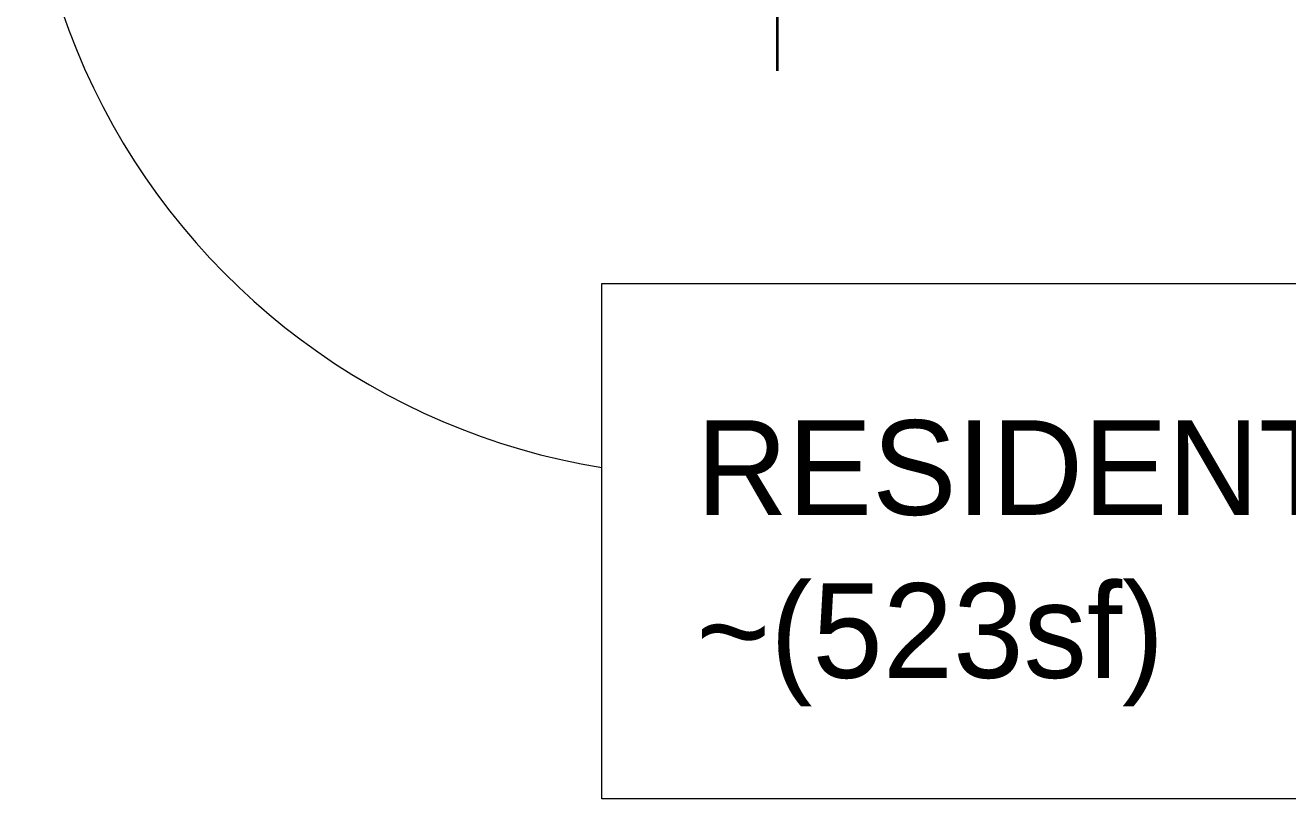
# Model space of a CAD drawing. Header units: inches. Extents: x -356 to 6227, y -17 to 1548.
# Drawn here: x 2582.5 to 2882.6, y 816.2 to 1000 of the extents above; entities that cross this region are included whole.
import ezdxf

# ---------------------------------------------------------------- set-up
doc = ezdxf.new("R2010")
doc.units = ezdxf.units.IN
doc.header["$MEASUREMENT"] = 0
doc.layers.add('C-TOPO-MAJR', color=7, linetype='Continuous', lineweight=35)
doc.layers.add('G-ANNO-TEXT-1', color=145, linetype='Continuous', lineweight=9)
doc.styles.add('Century Gothic', font='ufonts.com_century-gothic.ttf', dxfattribs={"height": 22.5})

msp = doc.modelspace()

# ---------------------------------------------------------------- linework, layer by layer
at = {"layer": 'C-TOPO-MAJR', "flags": 128}
msp.add_lwpolyline([(2761.3, 989.23), (2761.3, 1004.86), (2761.3, 1014.24)], dxfattribs=at)
at = {"layer": 'G-ANNO-TEXT-1', "flags": 128}
msp.add_lwpolyline([(2719.53, 938.64), (3253.64, 938.64), (3253.64, 816.16), (2719.53, 816.16)], close=True, dxfattribs=at)
at = {"layer": 'G-ANNO-TEXT-1'}
msp.add_arc((2745.79, 1056.09), 163.33, 150.7367, 260.7492, dxfattribs=at)

# ---------------------------------------------------------------- texts
at = {"layer": 'G-ANNO-TEXT-1', "char_height": 22.5, "attachment_point": 1, "style": 'Century Gothic'}
for s, insert, width in [('RESIDENTIAL (R) TENANT (2)', (2742.03, 906.14), 495.405), ('~(523sf)', (2742.03, 867.39), 141.6525)]:
    msp.add_mtext(s, dxfattribs=dict(at, insert=insert, width=width))

doc.saveas('drawing.dxf')
